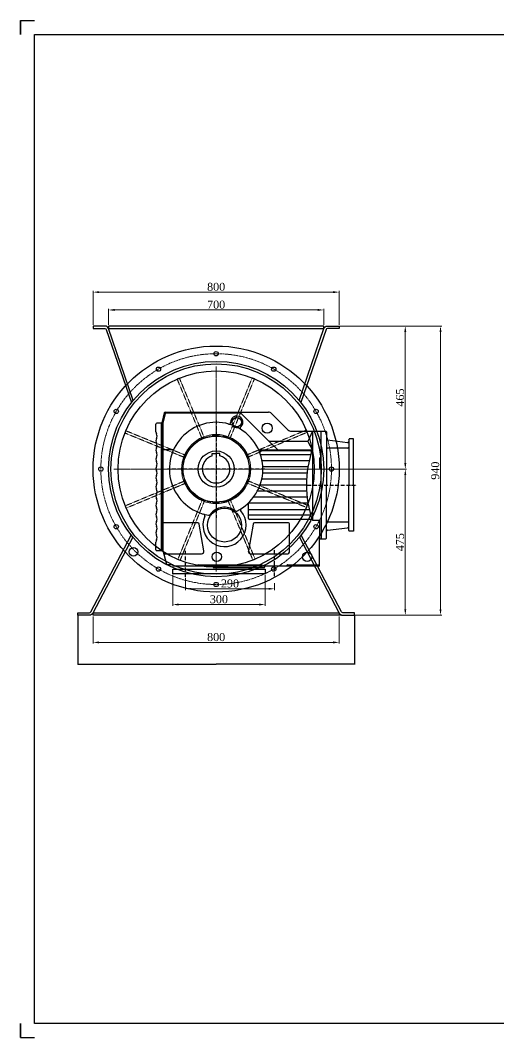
# Model space of a CAD drawing. Header units: inches. Extents: x 36705 to 45095, y -12195 to 29758.
# Drawn here: x 36855 to 38411, y 26451 to 29758 of the extents above; entities that cross this region are included whole.
import ezdxf

# ---------------------------------------------------------------- set-up
doc = ezdxf.new("R2010")
doc.units = ezdxf.units.IN
doc.header["$MEASUREMENT"] = 0
for name, pattern in [('ACAD_ISO10W100', [18, 12, -3, 0, -3]), ('CENTER', [2, 1.25, -0.25, 0.25, -0.25]), ('HIDDEN', [0.375, 0.25, -0.125])]:
    doc.linetypes.add(name, pattern=pattern)
doc.layers.get('Defpoints').update_dxf_attribs({"lineweight": 5})
for name, color, linetype, lineweight in [('1.  0.2', 7, 'Continuous', 25), ('AM_3', 6, 'HIDDEN', 15), ('AM_5', 3, 'Continuous', 15), ('AM_7', 4, 'CENTER', 15)]:
    doc.layers.add(name, color=color, linetype=linetype, lineweight=lineweight)
doc.layers.add('Không in', color=7, linetype='Continuous', lineweight=25, plot=False)
doc.layers.add('noname', color=250, linetype='Continuous')
doc.layers.add('TEXT', color=20, linetype='Continuous')
doc.styles.add('Chu va so', font='arial.ttf')
doc.styles.get("Standard").update_dxf_attribs({"font": 'arial.ttf'})
doc.styles.add('TCVN', font='times.ttf')
doc.dimstyles.new('AM_ANSI', dxfattribs={"dimtxt": 0.12, "dimasz": 0.12, "dimexe": 0.1, "dimexo": 0.05, "dimgap": 0.06, "dimtad": 0, "dimtih": 1, "dimtoh": 1, "dimdec": 4, "dimzin": 7, "dimdsep": 46, "dimtxsty": 'Standard', "dimcen": 0, "dimclrd": 256, "dimclre": 256, "dimclrt": 2, "dimadec": 0, "dimazin": 2, "dimtp": 0.1, "dimtm": 0.1, "dimtfac": 0.71, "dimtdec": 4, "dimtofl": 0, "dimtmove": 0, "dimatfit": 3, "dimfxl": 1, "dimtolj": 1, "dimtzin": 7, "dimlwd": -1, "dimlwe": -1, "dimarcsym": 1})
doc.dimstyles.new('Hien', dxfattribs={"dimtxt": 20, "dimasz": 15, "dimexe": 3, "dimexo": 3, "dimgap": 3, "dimtad": 1, "dimtoh": 1, "dimdec": 0, "dimzin": 0, "dimdsep": 46, "dimtxsty": 'TCVN', "dimcen": 0, "dimclrd": 8, "dimclre": 250, "dimclrt": 41, "dimadec": 0, "dimazin": 0, "dimtfac": 1, "dimtdec": 0, "dimtofl": 0, "dimtmove": 1, "dimatfit": 3, "dimfxl": 1, "dimtolj": 1, "dimtzin": 0, "dimlwd": 9, "dimlwe": 9, "dimarcsym": 0})
doc.dimstyles.new('Hien$0', dxfattribs={"dimtxt": 20, "dimasz": 17, "dimexe": 3, "dimexo": 3, "dimgap": 3, "dimtad": 1, "dimtoh": 1, "dimdec": 0, "dimzin": 0, "dimdsep": 46, "dimtxsty": 'TCVN', "dimcen": 0.09, "dimclrd": 8, "dimclre": 252, "dimclrt": 41, "dimadec": 0, "dimazin": 0, "dimtfac": 1, "dimtdec": 0, "dimtofl": 0, "dimtmove": 0, "dimatfit": 3, "dimfxl": 1, "dimtolj": 1, "dimtzin": 0, "dimlwd": 9, "dimlwe": 9, "dimarcsym": 0})

# ---------------------------------------------------------------- blocks, each defined once
blk = doc.blocks.new('*U10')
blk.add_circle((0, 0), 7)
blk = doc.blocks.new('*U11')
at = {"color": 0, "linetype": 'ByBlock', "lineweight": -2, "transparency": 16777216}
blk.add_blockref('*U10', (1323.8, 52735.6), dxfattribs=at)
for p, rotation in [((1136.3, 52685.4), 30), ((1511.3, 52685.4), 329.9999999999999), ((999, 52548.1), 59.99999999999999), ((1648.6, 52548.1), 300.0000000000001), ((948.8, 52360.6), 90), ((1698.8, 52360.6), 270), ((999, 52173.1), 120), ((1648.6, 52173.1), 240), ((1136.3, 52035.9), 150), ((1511.3, 52035.9), 210), ((1323.8, 51985.6), 180)]:
    blk.add_blockref('*U10', p, dxfattribs=dict(at, rotation=rotation))
blk = doc.blocks.new('*U5')
at = {"layer": 'AM_3', "ltscale": 3}
blk.add_lwpolyline([(44.1, -95.1), (-36.8, 98.2), (-44.1, 95.1), (36.8, -98.2)], close=True, dxfattribs=at)
blk = doc.blocks.new('*U6')
at = {"color": 0, "linetype": 'ByBlock', "lineweight": -2, "transparency": 16777216}
blk.add_blockref('*U5', (1241, 52558.3), dxfattribs=at)
for p, rotation in [((1405, 52558.9), 314.9999999999999), ((1125.5, 52441.9), 44.99999999999999), ((1521.4, 52443.4), 270), ((1522, 52279.4), 225), ((1126.2, 52277.9), 89.99999999999999), ((1242.6, 52162.4), 134.9999999999999), ((1406.5, 52163), 180)]:
    blk.add_blockref('*U5', p, dxfattribs=dict(at, rotation=rotation))
blk = doc.blocks.new('ff')
blk.add_circle((1323.8, 52360.6), 319)
at = {"layer": 'AM_3', "ltscale": 3}
blk.add_circle((1323.8, 52360.6), 109.5, dxfattribs=at)
at = {"layer": 'AM_7', "ltscale": 4}
for q in [(1323.8, 52694.5), (990, 52360.6), (1657.6, 52360.6), (1323.8, 52026.8)]:
    blk.add_line((1323.8, 52360.6), q, dxfattribs=at)
blk.add_blockref('*U6', (0, 0))
blk = doc.blocks.new('lfds')
at = {"elevation": 0}
for points in [[(-17568058.1, -5718544.5), (-17568138.4, -5718310.9, 0.303273), (-17568150.4, -5718302.8), (-17568188.6, -5718302.8), (-17568188.6, -5718310.8), (-17568150.4, -5718310.8, -0.303273), (-17568145.8, -5718313.9), (-17568063.9, -5718551.6)], [(-17567519.1, -5718544.5), (-17567438.8, -5718310.9, -0.303273), (-17567426.8, -5718302.8), (-17567388.6, -5718302.8), (-17567388.6, -5718310.8), (-17567426.8, -5718310.8, 0.303273), (-17567431.4, -5718313.9), (-17567513.4, -5718551.6)], [(-17568059.4, -5718989.6), (-17568189.2, -5719235.9, -0.278346), (-17568200.7, -5719242.8), (-17568238.6, -5719242.8), (-17568238.6, -5719234.8), (-17568200.7, -5719234.8, 0.278346), (-17568196.3, -5719232.2), (-17568064.9, -5718982.8)], [(-17567517.8, -5718989.6), (-17567388.1, -5719235.9, 0.278346), (-17567376.6, -5719242.8), (-17567338.6, -5719242.8), (-17567338.6, -5719234.8), (-17567376.6, -5719234.8, -0.278346), (-17567381, -5719232.2), (-17567512.4, -5718982.8)]]:
    blk.add_lwpolyline(points, format="xyb", dxfattribs=at)
for points in [[(-17568138.6, -5718302.8), (-17568138.6, -5718310.8), (-17567438.6, -5718310.8), (-17567438.6, -5718302.8)], [(-17568188.6, -5719234.8), (-17567388.6, -5719234.8), (-17567388.6, -5719242.8), (-17568188.6, -5719242.8)]]:
    blk.add_lwpolyline(points, close=True, dxfattribs=at)
for radius in [400, 350]:
    blk.add_circle((-17567788.6, -5718767.8, 0), radius)
at = {"color": 1}
blk.add_circle((-17567788.6, -5718767.8, 0), 342, dxfattribs=at)
at = {"layer": 'AM_5'}
blk.add_circle((-17567788.6, -5718767.8, 0), 112.5, dxfattribs=at)
at = {"layer": 'AM_7', "ltscale": 5}
blk.add_circle((-17567788.6, -5718767.8, 0), 375, dxfattribs=at)
for name in ['*U11', 'ff']:
    blk.add_blockref(name, (-17569112.4, -5771128.5, 0))
blk = doc.blocks.new('*D51')
at = {"color": 250, "lineweight": 9, "transparency": 16777216}
for p, q in [((37141.9, 28768.1), (37141.9, 28820.3)), ((37841.9, 28768.1), (37841.9, 28820.3))]:
    blk.add_line(p, q, dxfattribs=at)
at = {"color": 8, "lineweight": 9, "transparency": 16777216}
blk.add_line((37161.4, 28816.4), (37822.4, 28816.4), dxfattribs=at)
at = {"color": 8, "transparency": 16777216}
for points in [[(37161.4, 28819.7), (37161.4, 28813.2), (37141.9, 28816.4)], [(37822.4, 28819.7), (37822.4, 28813.2), (37841.9, 28816.4)]]:
    blk.add_solid(points, dxfattribs=at)
at = {"layer": 'Defpoints', "color": 0, "transparency": 16777216}
for p in [(37841.9, 28816.4), (37141.9, 28764.2), (37841.9, 28764.2)]:
    blk.add_point(p, dxfattribs=at)
at = {"color": 41, "transparency": 16777216, "insert": (37491.9, 28833.6), "char_height": 26, "attachment_point": 5, "style": 'TCVN'}
blk.add_mtext('\\A1;700', dxfattribs=at)
blk = doc.blocks.new('*D52')
at = {"color": 250, "lineweight": 9, "transparency": 16777216}
for p, q in [((37091.9, 28768.1), (37091.9, 28878.2)), ((37891.9, 28768.1), (37891.9, 28878.2))]:
    blk.add_line(p, q, dxfattribs=at)
at = {"color": 8, "lineweight": 9, "transparency": 16777216}
blk.add_line((37111.4, 28874.3), (37872.4, 28874.3), dxfattribs=at)
at = {"color": 8, "transparency": 16777216}
for points in [[(37111.4, 28877.5), (37111.4, 28871), (37091.9, 28874.3)], [(37872.4, 28877.5), (37872.4, 28871), (37891.9, 28874.3)]]:
    blk.add_solid(points, dxfattribs=at)
at = {"layer": 'Defpoints', "color": 0, "transparency": 16777216}
for p in [(37891.9, 28874.3), (37091.9, 28764.2), (37891.9, 28764.2)]:
    blk.add_point(p, dxfattribs=at)
at = {"color": 41, "transparency": 16777216, "insert": (37491.9, 28891.4), "char_height": 26, "attachment_point": 5, "style": 'TCVN'}
blk.add_mtext('\\A1;800', dxfattribs=at)
blk = doc.blocks.new('*D53')
at = {"color": 250, "lineweight": 9, "transparency": 16777216}
for p, q in [((37091.9, 27820.3), (37091.9, 27732)), ((37891.9, 27820.3), (37891.9, 27732))]:
    blk.add_line(p, q, dxfattribs=at)
at = {"color": 8, "lineweight": 9, "transparency": 16777216}
blk.add_line((37111.4, 27735.9), (37872.4, 27735.9), dxfattribs=at)
at = {"color": 8, "transparency": 16777216}
for points in [[(37111.4, 27739.2), (37111.4, 27732.7), (37091.9, 27735.9)], [(37872.4, 27739.2), (37872.4, 27732.7), (37891.9, 27735.9)]]:
    blk.add_solid(points, dxfattribs=at)
at = {"layer": 'Defpoints', "color": 0, "transparency": 16777216}
for p in [(37091.9, 27824.2), (37891.9, 27824.2), (37891.9, 27735.9)]:
    blk.add_point(p, dxfattribs=at)
at = {"color": 41, "transparency": 16777216, "insert": (37491.9, 27753.1), "char_height": 26, "attachment_point": 5, "style": 'TCVN'}
blk.add_mtext('\\A1;800', dxfattribs=at)
blk = doc.blocks.new('*D42')
at = {"linetype": 'ByBlock', "transparency": 16777216}
for p, q in [((37041.9, 27824.2), (37041.9, 27664.6)), ((37941.9, 27824.2), (37941.9, 27664.6)), ((37042, 27664.7), (37491.5, 27664.7)), ((37941.8, 27664.7), (37492.3, 27664.7))]:
    blk.add_line(p, q, dxfattribs=at)
at = {"transparency": 16777216}
for points in [[(37042, 27664.8), (37042, 27664.7), (37041.9, 27664.7)], [(37941.8, 27664.8), (37941.8, 27664.7), (37941.9, 27664.7)]]:
    blk.add_solid(points, dxfattribs=at)
at = {"layer": 'Defpoints', "color": 0, "transparency": 16777216}
for p in [(37041.9, 27824.2), (37941.9, 27824.2), (37941.9, 27664.7)]:
    blk.add_point(p, dxfattribs=at)
at = {"color": 2, "transparency": 16777216, "insert": (37491.9, 27664.7), "char_height": 0.12, "attachment_point": 5}
blk.add_mtext('\\A1;900.0000', dxfattribs=at)
blk = doc.blocks.new('*D43')
at = {"color": 250, "lineweight": 9, "transparency": 16777216}
for p, q in [((37891.7, 28764.2), (38225.4, 28764.2)), ((37941.8, 27824.2), (38225.4, 27824.2))]:
    blk.add_line(p, q, dxfattribs=at)
at = {"color": 8, "lineweight": 9, "transparency": 16777216}
blk.add_line((38221.5, 28744.7), (38221.5, 27843.7), dxfattribs=at)
at = {"color": 8, "transparency": 16777216}
for points in [[(38218.3, 28744.7), (38224.8, 28744.7), (38221.5, 28764.2)], [(38218.3, 27843.7), (38224.8, 27843.7), (38221.5, 27824.2)]]:
    blk.add_solid(points, dxfattribs=at)
at = {"layer": 'Defpoints', "color": 0, "transparency": 16777216}
for p in [(37887.8, 28764.2), (37937.9, 27824.2), (38221.5, 27824.2)]:
    blk.add_point(p, dxfattribs=at)
at = {"color": 41, "transparency": 16777216, "insert": (38204.4, 28294.2), "char_height": 26, "attachment_point": 5, "rotation": 90, "style": 'TCVN'}
blk.add_mtext('\\A1;940', dxfattribs=at)
blk = doc.blocks.new('*D47')
at = {"color": 250, "lineweight": 9, "transparency": 16777216}
for p, q in [((37861.8, 28764.2), (38110.9, 28764.2)), ((37753.4, 28299.2), (38110.9, 28299.2))]:
    blk.add_line(p, q, dxfattribs=at)
at = {"color": 8, "lineweight": 9, "transparency": 16777216}
blk.add_line((38107, 28318.7), (38107, 28744.7), dxfattribs=at)
at = {"color": 8, "transparency": 16777216}
for points in [[(38103.7, 28744.7), (38110.2, 28744.7), (38107, 28764.2)], [(38103.7, 28318.7), (38110.2, 28318.7), (38107, 28299.2)]]:
    blk.add_solid(points, dxfattribs=at)
at = {"layer": 'Defpoints', "color": 0, "transparency": 16777216}
for p in [(37857.9, 28764.2), (38107, 28764.2), (37749.5, 28299.2)]:
    blk.add_point(p, dxfattribs=at)
at = {"color": 41, "transparency": 16777216, "insert": (38089.8, 28531.7), "char_height": 26, "attachment_point": 5, "rotation": 90, "style": 'TCVN'}
blk.add_mtext('\\A1;465', dxfattribs=at)
blk = doc.blocks.new('*D48')
at = {"color": 250, "lineweight": 9, "transparency": 16777216}
for p, q in [((37753.4, 28299.2), (38110.9, 28299.2)), ((37848.3, 27824.2), (38110.9, 27824.2))]:
    blk.add_line(p, q, dxfattribs=at)
at = {"color": 8, "lineweight": 9, "transparency": 16777216}
blk.add_line((38107, 28279.7), (38107, 27843.7), dxfattribs=at)
at = {"color": 8, "transparency": 16777216}
for points in [[(38103.7, 28279.7), (38110.2, 28279.7), (38107, 28299.2)], [(38103.7, 27843.7), (38110.2, 27843.7), (38107, 27824.2)]]:
    blk.add_solid(points, dxfattribs=at)
at = {"layer": 'Defpoints', "color": 0, "transparency": 16777216}
for p in [(37749.5, 28299.2), (37844.4, 27824.2), (38107, 27824.2)]:
    blk.add_point(p, dxfattribs=at)
at = {"color": 41, "transparency": 16777216, "insert": (38089.8, 28061.7), "char_height": 26, "attachment_point": 5, "rotation": 90, "style": 'TCVN'}
blk.add_mtext('\\A1;475', dxfattribs=at)
blk = doc.blocks.new('KHUNG TEN A4 - TD - 13.2.2023')
for p, q in [((0, 216), (0, 213)), ((0, 213), (0, 216)), ((0, 216), (3, 216)), ((0, 3), (0, 0)), ((0, 0), (3, 0))]:
    blk.add_line(p, q)
blk.add_lwpolyline([(3, 213), (300, 213), (300, 3), (3, 3)], close=True)
at = {"layer": '1.  0.2'}
for p, q in [((0, 216), (0, 213)), ((0, 0), (3, 0))]:
    blk.add_line(p, q, dxfattribs=at)
at = {"layer": 'Không in'}
for points in [[(0, 216), (3, 216)], [(0, 0), (0, 3)]]:
    blk.add_lwpolyline(points, dxfattribs=at)
at = {"width": 0.85}
for tag, p in [('REV4', (226.38, 94.23)), ('NGAY_REV04', (229.9, 94.23)), ('DESCRIPTION_4', (241.49, 94.23, 0)), ('DESCRIPTION_3', (241.49, 89.23, 0)), ('DESCRIPTION_2', (241.49, 84.23, 0)), ('DESCRIPTION_1', (241.49, 79.23, 0)), ('DESCRIPTION_0', (241.49, 74.23, 0))]:
    blk.add_attdef(tag, p, '', height=1.5, dxfattribs=at)
at = {"layer": 'TEXT', "ltscale": 0.1, "style": 'Chu va so'}
for tag, p, height, width in [('REV3', (226.38, 89.23), 1.5, 0.85), ('NGAY_REV03', (229.9, 89.23), 1.5, 0.85), ('REV2', (226.38, 84.23), 1.5, 0.85), ('NGAY_REV02', (229.9, 84.23), 1.5, 0.85), ('REV1', (226.38, 79.23), 1.5, 0.85), ('NGAY_REV01', (229.9, 79.23), 1.5, 0.85), ('REV0', (226.38, 74.23), 1.5, 0.85), ('NGAY_REV0', (229.9, 74.23), 1.5, 0.85), ('NGUOI_VE', (252.6, 69.23), 1.5, 0.85), ('NGUOI_KIEM_1', (264.6, 69.23), 1.5, 0.9), ('NGUOI_KIEM_2', (276.6, 69.23), 1.5, 0.9), ('STT-BV', (232.09, 3.98), 2, 0.85)]:
    blk.add_attdef(tag, p, '', height=height, dxfattribs=dict(at, width=width))
at = {"layer": 'TEXT', "ltscale": 0.1, "width": 0.85}
blk.add_attdef('NGUOI_DUYET', (288.6, 69.23), '', height=1.5, dxfattribs=at)
at = {"layer": 'TEXT', "lineweight": 25, "ltscale": 0.1, "style": 'Chu va so'}
for tag, p, height in [('PROJECT_CODE', (231.95, 28.65), 3.6), ('TITLE1', (231.95, 19.98), 2), ('TITLE2', (231.95, 16.05), 2), ('TITLE3', (231.95, 12.12), 2)]:
    blk.add_attdef(tag, p, '', height=height, dxfattribs=at)
at = {"layer": 'TEXT', "ltscale": 0.1, "style": 'Chu va so'}
for tag, p in [('A4_A4', (292.03, 6, 0)), ('REV.', (297.2, 6, 0))]:
    blk.add_attdef(tag, p, '', height=1.5, dxfattribs=at)
blk = doc.blocks.new('hshdhsdf')
blk.add_line((-9827.5, 30993.7), (-9628.7, 30993.7))
at = {"layer": 'noname', "color": 0, "linetype": 'Continuous'}
for p, q in [((-10097.5, 31310.3), (-9761.8, 31310.3)), ((-10100.4, 31308), (-10108.7, 31274.3)), ((-10100.5, 31307.7), (-10108.5, 31275.2)), ((-10097.2, 31304.5), (-10104.6, 31274.3)), ((-9852.7, 31306.8), (-10094.2, 31306.8)), ((-9849.1, 31305.3), (-9759.1, 31215.3)), ((-9751.2, 31305.9), (-9698, 31252.7)), ((-10109.6, 31274.3), (-10109.6, 30860.3)), ((-10109.6, 31274.3), (-10104.6, 31274.3)), ((-10104.6, 31274.3), (-10104.6, 30860.3)), ((-9687.4, 31248.3), (-9590.6, 31248.3)), ((-9618.6, 31248.3), (-9634, 31215.3)), ((-9618.6, 31248.3), (-9618.6, 31073.3)), ((-9590.6, 31073.3), (-9590.6, 31248.3)), ((-9590.6, 31073.3), (-9590.6, 31248.3)), ((-9590.6, 31073.3), (-9590.6, 31248.3)), ((-9590.6, 31248.3), (-9574.6, 31248.3)), ((-9574.6, 31248.3), (-9572.6, 31246.3)), ((-9572.6, 31246.3), (-9572.6, 31073.3)), ((-9732.6, 31188.7), (-9759.1, 31215.3)), ((-9634, 31215.3), (-9757, 31215.3)), ((-9634, 31215.3), (-9618.6, 31187.3)), ((-9570, 31219.9), (-9572.6, 31220.3)), ((-9570, 31219.9), (-9504, 31211.7)), ((-9504, 31211.7), (-9500.6, 31211.3)), ((-9500.6, 31221.3), (-9498.6, 31223.3)), ((-9500.6, 31221.3), (-9500.6, 31073.3)), ((-9484.6, 31223.3), (-9498.6, 31223.3)), ((-9484.6, 31073.3), (-9484.6, 31223.3)), ((-10070.2, 31187.7), (-10104.6, 31187.7)), ((-9793, 31187.7), (-9731.5, 31187.7)), ((-9626.5, 31184.8), (-9784.4, 31184.8)), ((-9618.6, 31187.3), (-9729, 31187.3)), ((-9503.6, 31193.3), (-9569.6, 31193.3)), ((-9944.1, 31175.7), (-9931.6, 31175.7)), ((-9944.1, 31168.5), (-9944.1, 31175.7)), ((-9919.1, 31175.7), (-9931.6, 31175.7)), ((-9919.1, 31168.5), (-9919.1, 31175.7)), ((-9623.9, 31171.3), (-9786.7, 31171.3)), ((-9629.2, 31151.7), (-9781.9, 31151.7)), ((-9595.6, 31159.4), (-9595.6, 31129.1)), ((-9590.6, 31162.4), (-9592.6, 31162.4)), ((-9636, 31112.5), (-9780.1, 31112.5)), ((-9633.2, 31132.1), (-9779.8, 31132.1)), ((-9592.6, 31126.1), (-9590.6, 31126.1)), ((-9637.6, 31092.9), (-9783.1, 31092.9)), ((-9637.6, 31053.7), (-9797.5, 31053.7)), ((-9638.2, 31073.3), (-9788.8, 31073.3)), ((-9618.6, 31073.3), (-9618.6, 30959.5)), ((-9590.6, 31073.3), (-9590.6, 30898.3)), ((-9590.6, 31073.3), (-9590.6, 30898.3)), ((-9590.6, 31073.3), (-9590.6, 30898.3)), ((-9572.6, 30900.3), (-9572.6, 31073.3)), ((-9500.6, 30925.3), (-9500.6, 31073.3)), ((-9484.6, 31073.3), (-9484.6, 30923.3)), ((-9633, 31014.5), (-9827.5, 31014.5)), ((-9827.5, 31014.5), (-9827.5, 30966.7)), ((-9635.9, 31034.1), (-9810, 31034.1)), ((-9991.4, 30950.3), (-10104.6, 30950.3)), ((-9623.7, 30975.3), (-9827.5, 30975.3)), ((-9619.4, 30961.7), (-9822.5, 30961.7)), ((-9696.6, 30950.3), (-9806.8, 30950.3)), ((-9693.6, 30855.3), (-9693.6, 30947.3)), ((-9618.6, 30959.5), (-9595.6, 30959.5)), ((-9595.6, 30959.5), (-9595.6, 30898.3)), ((-9503.6, 30953.3), (-9569.6, 30953.3)), ((-9971.3, 30859.7), (-9986.5, 30946.1)), ((-9811.7, 30946.1), (-9826.9, 30859.7)), ((-9570, 30926.6), (-9572.6, 30926.3)), ((-9570, 30926.6), (-9504, 30934.9)), ((-9504, 30934.9), (-9500.6, 30935.3)), ((-9500.6, 30925.3), (-9498.6, 30923.3)), ((-9484.6, 30923.3), (-9498.6, 30923.3)), ((-9595.6, 30810.3), (-9595.6, 30898.3)), ((-9593.6, 30898.3), (-9590.6, 30898.3)), ((-9590.6, 30898.3), (-9574.6, 30898.3)), ((-9574.6, 30898.3), (-9572.6, 30900.3)), ((-10109.6, 30860.3), (-10104.6, 30860.3)), ((-10104.6, 30860.3), (-10092.9, 30816.5)), ((-10098, 30850.3), (-9979.1, 30850.3)), ((-9819.1, 30850.3), (-9698.6, 30850.3)), ((-10073.6, 30814.3), (-10090, 30814.3)), ((-9989.6, 30814.3), (-9783.6, 30814.3)), ((-9699.6, 30814.3), (-9597.6, 30814.3)), ((-10071.6, 30810.3), (-10071.6, 30812.3)), ((-9991.6, 30810.3), (-10071.6, 30810.3)), ((-9941.6, 30810.3), (-10061.6, 30810.3)), ((-9991.6, 30810.3), (-9991.6, 30812.3)), ((-9781.6, 30810.3), (-9991.6, 30810.3)), ((-9941.6, 30810.3), (-9941.6, 30807.3)), ((-9773.6, 30810.3), (-9941.6, 30810.3)), ((-9939.6, 30805.3), (-9775.6, 30805.3)), ((-9781.6, 30812.3), (-9781.6, 30810.3)), ((-9595.6, 30810.3), (-9781.6, 30810.3)), ((-9773.6, 30807.3), (-9773.6, 30810.3)), ((-9653.6, 30810.3), (-9773.6, 30810.3)), ((-9701.6, 30810.3), (-9701.6, 30812.3))]:
    blk.add_line(p, q, dxfattribs=at)
at = {"layer": 'noname', "color": 1, "linetype": 'ACAD_ISO10W100'}
for p, q in [((-9931.6, 31283.3), (-9931.6, 30967.3)), ((-9773.6, 31125.3), (-10089.6, 31125.3)), ((-9634.8, 31073.3), (-9473.7, 31073.3)), ((-10031.6, 30775.4), (-10031.6, 30863.2)), ((-9741.6, 30777.3), (-9741.6, 30865))]:
    blk.add_line(p, q, dxfattribs=at)
at = {"layer": 'noname', "color": 0}
for p, q in [((-10127.6, 31246.9), (-10127.6, 31271.3)), ((-10109.6, 31274.3), (-10124.6, 31274.3)), ((-10109.6, 30860.3), (-10109.6, 31274.3)), ((-10127.6, 30863.3), (-10127.6, 30887.7)), ((-10124.6, 30860.3), (-10109.6, 30860.3))]:
    blk.add_line(p, q, dxfattribs=at)
at = {"layer": 'noname', "color": 0, "linetype": 'Continuous'}
for centre, radius in [((-9864.6, 31277.8), 15), ((-9765.6, 31258.3), 16.5), ((-9931.6, 31125.3), 107.5), ((-9931.6, 31125.3), 59), ((-9904.5, 30943.3), 55), ((-9929.6, 30840.3), 15), ((-9635.6, 30840.3), 15)]:
    blk.add_circle(centre, radius, dxfattribs=at)
for centre, radius, start, end in [((-10097.5, 31307.3), 3, 90, 166.1716), ((-9761.8, 31295.3), 15, 45, 90), ((-10094.2, 31303.8), 3, 90, 166.1716), ((-9931.6, 31125.3), 152, 70.0891, 260.6195), ((-9864.6, 31277.8), 20, 309.7428, 182.8212), ((-9852.7, 31301.8), 5, 45, 90), ((-9889.6, 31276.5), 5, 254.4725, 2.8212), ((-9864.6, 31277.8), 18, 212.1781, 280.386), ((-9931.6, 31125.3), 152, 296.2914, 62.4749), ((-9848.6, 31258.5), 5, 129.7432, 238.0912), ((-9687.4, 31263.3), 15, 225, 270), ((-9757, 31220.3), 5, 225, 270), ((-9569.6, 31222.9), 3, 180, 262.8751), ((-9503.6, 31214.7), 3, 262.8751, 0), ((-9784.4, 31179.8), 5, 90, 200.329), ((-9729, 31192.3), 5, 224.9993, 270), ((-9296.2, 31073.6), 342, 160.5153, 199.4847), ((-9626.5, 31179.8), 5, 342.1758, 90), ((-9569.6, 31196.3), 3, 180, 270), ((-9503.6, 31196.3), 3, 270, 0), ((-9931.6, 31125.3), 45, 106.1276, 73.8724), ((-9592.6, 31159.4), 3, 90, 180), ((-9592.6, 31129.1), 3, 180, 270), ((-9904.5, 30943.3), 70, 155.9492, 40.9617), ((-9904.5, 30943.3), 58, 52.8382, 144.0727), ((-9866.5, 30993.5), 5, 232.8382, 296.291), ((-9847.9, 30992.4), 5, 122.2132, 220.9618), ((-9991.4, 30945.3), 5, 9.9994, 90), ((-9973, 30973.8), 5, 335.9487, 74.698), ((-9955.6, 30980.2), 5, 260.6199, 324.0727), ((-9822.5, 30966.7), 5, 180, 270), ((-9806.8, 30945.3), 5, 90, 169.9997), ((-9696.6, 30947.3), 3, 0, 90), ((-9569.6, 30950.3), 3, 90, 180), ((-9503.6, 30950.3), 3, 0, 90), ((-9569.6, 30923.6), 3, 97.1249, 180), ((-9503.6, 30931.9), 3, 0, 97.1249), ((-9593.6, 30896.3), 2, 90, 180), ((-10098, 30847.3), 3, 90, 195.0002), ((-9979.1, 30858.3), 8, 270, 10.0002), ((-9819.1, 30858.3), 8, 169.9998, 270), ((-9698.6, 30855.3), 5, 270, 0), ((-10090, 30817.3), 3, 195.0002, 270), ((-10073.6, 30812.3), 2, 0, 90), ((-9989.6, 30812.3), 2, 90, 180), ((-9783.6, 30812.3), 2, 0, 90), ((-9699.6, 30812.3), 2, 90, 180), ((-9597.6, 30816.3), 2, 270, 0), ((-9939.6, 30807.3), 2, 180, 270), ((-9775.6, 30807.3), 2, 270, 0)]:
    blk.add_arc(centre, radius, start, end, dxfattribs=at)
at = {"layer": 'noname', "color": 0}
for centre, radius, start, end in [((-10124.6, 31271.3), 3, 90, 180), ((-10112.6, 31246.9), 15, 180, 209.9264), ((-10112.6, 31216.9), 15, 150.0736, 180), ((-10112.6, 31216.9), 15, 180, 209.9264), ((-10138.6, 31231.9), 15, 0, 29.9264), ((-10138.6, 31231.9), 15, 330.0736, 0), ((-10112.6, 31187), 15, 150.0736, 180), ((-10112.6, 31187), 15, 180, 209.9264), ((-10138.6, 31202), 15, 0, 29.9264), ((-10138.6, 31202), 15, 330.0736, 0), ((-10138.6, 31172), 15, 0, 29.9264), ((-10112.6, 31157.1), 15, 150.0736, 180), ((-10112.6, 31157.1), 15, 180, 209.9264), ((-10138.6, 31172), 15, 330.0736, 0), ((-10138.6, 31142.1), 15, 0, 29.9264), ((-10112.6, 31127.1), 15, 150.0736, 180), ((-10112.6, 31127.1), 15, 180, 209.9264), ((-10138.6, 31142.1), 15, 330.0736, 0), ((-10138.6, 31112.2), 15, 0, 29.9264), ((-10138.6, 31112.2), 15, 330.0736, 0), ((-10112.6, 31097.2), 15, 150.0736, 180), ((-10112.6, 31097.2), 15, 180, 209.9264), ((-10138.6, 31082.2), 15, 0, 29.9264), ((-10138.6, 31082.2), 15, 330.0736, 0), ((-10112.6, 31067.3), 15, 150.0736, 180), ((-10112.6, 31067.3), 15, 180, 209.9264), ((-10138.6, 31052.3), 15, 0, 29.9264), ((-10138.6, 31052.3), 15, 330.0736, 0), ((-10112.6, 31037.3), 15, 150.0736, 180), ((-10112.6, 31037.3), 15, 180, 209.9264), ((-10112.6, 31007.4), 15, 150.0736, 180), ((-10138.6, 31022.4), 15, 0, 29.9264), ((-10138.6, 31022.4), 15, 330.0736, 0), ((-10112.6, 31007.4), 15, 180, 209.9264), ((-10112.6, 30977.5), 15, 150.0736, 180), ((-10138.6, 30992.4), 15, 0, 29.9264), ((-10138.6, 30992.4), 15, 330.0736, 0), ((-10112.6, 30977.5), 15, 180, 209.9264), ((-10112.6, 30947.5), 15, 150.0736, 180), ((-10112.6, 30947.5), 15, 180, 209.9264), ((-10138.6, 30962.5), 15, 0, 29.9264), ((-10138.6, 30962.5), 15, 330.0736, 0), ((-10112.6, 30917.6), 15, 150.0736, 180), ((-10112.6, 30917.6), 15, 180, 209.9264), ((-10138.6, 30932.6), 15, 0, 29.9264), ((-10138.6, 30932.6), 15, 330.0736, 0), ((-10112.6, 30887.7), 15, 150.0735, 180), ((-10138.6, 30902.6), 15, 0, 29.9264), ((-10138.6, 30902.6), 15, 330.0735, 0), ((-10124.6, 30863.3), 3, 180, 270)]:
    blk.add_arc(centre, radius, start, end, dxfattribs=at)
blk = doc.blocks.new('*D61')
at = {"color": 250, "lineweight": 9, "transparency": 16777216}
for p, q in [((37350.9, 27955.3), (37350.9, 27855.1)), ((37650.9, 27955.3), (37650.9, 27855.1))]:
    blk.add_line(p, q, dxfattribs=at)
at = {"color": 8, "lineweight": 9, "transparency": 16777216}
blk.add_line((37370.4, 27859), (37631.4, 27859), dxfattribs=at)
at = {"color": 8, "transparency": 16777216}
for points in [[(37370.4, 27862.2), (37370.4, 27855.7), (37350.9, 27859)], [(37631.4, 27862.2), (37631.4, 27855.7), (37650.9, 27859)]]:
    blk.add_solid(points, dxfattribs=at)
at = {"layer": 'Defpoints', "color": 0, "transparency": 16777216}
for p in [(37350.9, 27959.2), (37650.9, 27959.2), (37650.9, 27859)]:
    blk.add_point(p, dxfattribs=at)
at = {"color": 41, "transparency": 16777216, "insert": (37500.9, 27876.1), "char_height": 26, "attachment_point": 5, "style": 'TCVN'}
blk.add_mtext('\\A1;300', dxfattribs=at)
blk = doc.blocks.new('*D54')
at = {"color": 250, "lineweight": 9, "transparency": 16777216}
for p, q in [((37391.9, 27945.4), (37391.9, 27906.2)), ((37681.9, 27928.8), (37681.9, 27906.2))]:
    blk.add_line(p, q, dxfattribs=at)
at = {"color": 8, "lineweight": 9, "transparency": 16777216}
blk.add_line((37411.4, 27910.1), (37662.4, 27910.1), dxfattribs=at)
at = {"color": 8, "transparency": 16777216}
for points in [[(37411.4, 27913.4), (37411.4, 27906.9), (37391.9, 27910.1)], [(37662.4, 27913.4), (37662.4, 27906.9), (37681.9, 27910.1)]]:
    blk.add_solid(points, dxfattribs=at)
at = {"layer": 'Defpoints', "color": 0, "transparency": 16777216}
for p in [(37391.9, 27949.3), (37681.9, 27932.7), (37681.9, 27910.1)]:
    blk.add_point(p, dxfattribs=at)
at = {"color": 41, "transparency": 16777216, "insert": (37536.9, 27927.3), "char_height": 26, "attachment_point": 5, "style": 'TCVN'}
blk.add_mtext('\\A1;290', dxfattribs=at)

msp = doc.modelspace()

# ---------------------------------------------------------------- linework, layer by layer
msp.add_circle((37223.20654, 28030.51592), 14)

# ---------------------------------------------------------------- block references
msp.add_blockref('lfds', (17605280.5348, 5747067.04939, -0.00358))

# ---------------------------------------------------------------- dimensions: what is measured, and where the dimension line sits
for base, p1, p2, dimstyle, override, picture, middle in [((37891.90711, 28874.25751), (37091.90711, 28764.21648), (37891.90711, 28764.21648), 'Hien', {"dimscale": 1.3}, '*D52', (37491.90711, 28891.38245)), ((37841.90711, 28816.44316), (37141.90711, 28764.21648), (37841.90711, 28764.21648), 'Hien', {"dimscale": 1.3}, '*D51', (37491.90711, 28833.6056)), ((37891.90401, 27735.92655), (37091.91022, 27824.21648), (37891.90401, 27824.21648), 'Hien$0', {"dimscale": 1.3, "dimasz": 15, "dimcen": 0, "dimclre": 250, "dimtmove": 1}, '*D53', (37491.90711, 27753.05149))]:
    dim = msp.add_linear_dim(base=base, p1=p1, p2=p2, dimstyle=dimstyle, override=override)
    dim.commit()
    dim.dimension.update_dxf_attribs({"geometry": picture, "text_midpoint": middle})
for base, p1, p2, picture, middle in [((38106.97036, 28764.21648), (37749.48493, 28299.21648), (37857.89875, 28764.21648), '*D47', (38089.84541, 28531.71648)), ((38221.52739, 27824.21648), (37887.81531, 28764.21648), (37937.93537, 27824.21648), '*D43', (38204.36495, 28294.21648)), ((38106.97036, 27824.21648), (37749.48493, 28299.21648), (37844.42413, 27824.21648), '*D48', (38089.80792, 28061.71648))]:
    dim = msp.add_linear_dim(base=base, p1=p1, p2=p2, angle=90, dimstyle='Hien', override={"dimscale": 1.3})
    dim.commit()
    dim.dimension.update_dxf_attribs({"geometry": picture, "text_midpoint": middle})
dim = msp.add_linear_dim(base=(37941.90711, 27664.73297), p1=(37041.90711, 27824.21648), p2=(37941.90711, 27824.21648), dimstyle='AM_ANSI')
dim.commit()
dim.dimension.update_dxf_attribs({"geometry": '*D42', "text_midpoint": (37491.90711, 27664.73297)})

# ---------------------------------------------------------------- next in the draw order: block references
at = {"xscale": 15.3066946517832, "yscale": 15.3066946517832, "zscale": 15.3066946517832}
msp.add_blockref('KHUNG TEN A4 - TD - 13.2.2023', (36855.1788, 26451.38875, -16.93531), dxfattribs=at)

# ---------------------------------------------------------------- next in the draw order: linework, layer by layer
msp.add_lwpolyline([(37350.90705, 27974.21647), (37650.90711, 27974.21647), (37650.90711, 27959.21648), (37350.90705, 27959.21648)], close=True)
at = {"layer": 'noname', "color": 1, "linetype": 'ACAD_ISO10W100'}
msp.add_line((37681.90705, 27951.23946), (37681.90705, 28038.97226), dxfattribs=at)

# ---------------------------------------------------------------- next in the draw order: block references
msp.add_blockref('hshdhsdf', (47423.50793, -2826.05638))

# ---------------------------------------------------------------- next in the draw order: dimensions: what is measured, and where the dimension line sits
for base, p1, p2, picture, middle in [((37650.90711, 27858.97341), (37350.90705, 27959.21648), (37650.90711, 27959.21648), '*D61', (37500.90708, 27876.09836)), ((37681.90705, 27910.106), (37391.90708, 27949.34582), (37681.90705, 27932.71014), '*D54', (37536.90707, 27927.26844))]:
    dim = msp.add_linear_dim(base=base, p1=p1, p2=p2, dimstyle='Hien$0', override={"dimscale": 1.3, "dimasz": 15, "dimcen": 0, "dimclre": 250, "dimtmove": 1})
    dim.commit()
    dim.dimension.update_dxf_attribs({"geometry": picture, "text_midpoint": middle})

doc.saveas('drawing.dxf')
